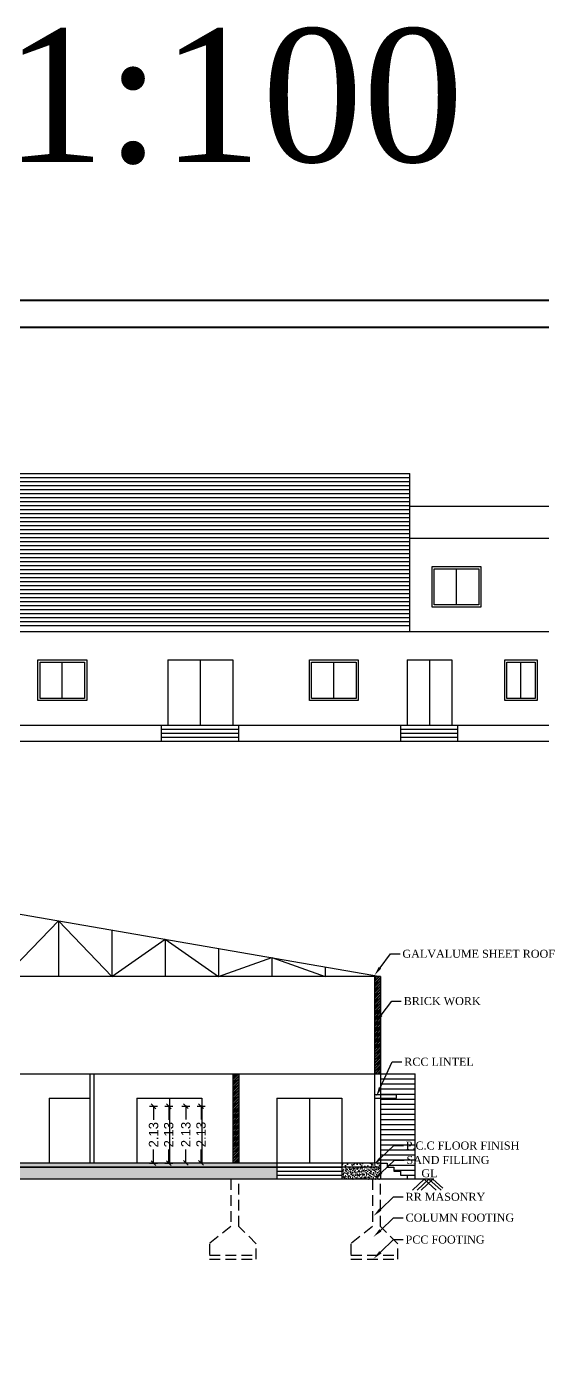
# Model space of a CAD drawing. Header units: metres. Extents: x 7359 to 7957, y 2407 to 2751.
# Drawn here: x 7801.25 to 7820.58, y 2486.7 to 2536.39 of the extents above; entities that cross this region are included whole.
import ezdxf
from ezdxf import colors
from ezdxf.entities.mleader import LeaderData, LeaderLine
from ezdxf.math import Vec2, Vec3

# ---------------------------------------------------------------- set-up
doc = ezdxf.new("R2010")
doc.units = ezdxf.units.M
doc.header["$MEASUREMENT"] = 0
doc.linetypes.add('DASHED', pattern=[0.75, 0.5, -0.25])
doc.layers.add('BLK_1_FLR_0_WC_BATH_HT', color=223, linetype='Continuous')
doc.styles.get("Standard").update_dxf_attribs({"font": 'arial.ttf', "height": 0.35})
doc.dimstyles.new('STANDARD$0', dxfattribs={"dimtxt": 0.25, "dimasz": 0.18, "dimexe": 0.15, "dimexo": 0.15, "dimgap": 0.1, "dimtad": 0, "dimzin": 0, "dimdsep": 46, "dimtxsty": 'Standard', "dimblk": 'OBLIQUE', "dimcen": 0.0625, "dimdle": 0.02, "dimadec": 0, "dimazin": 0, "dimtfac": 1, "dimtix": 1, "dimtofl": 0, "dimtmove": 2, "dimatfit": 3, "dimldrblk": 'OBLIQUE', "dimfxl": 0, "dimtolj": 1, "dimtzin": 0, "dimarcsym": 0})
pattern_1 = [(50, (-5223.04278, -1873.21812), (0.358630091, -0.0313760675), [0.0375, -0.4125]), (355, (-5223.04278, -1873.21812), (-0.069375667, 0.376096067), [0.03, -0.33]), (100.4514445, (-5223.0129, -1873.22073), (0.289254423, 0.3447199955), [0.031870096, -0.350571056]), (46.1842, (-5223.04278, -1873.1181), (0.533620665, -0.08275964), [0.05625, -0.61875]), (96.6356355, (-5222.9983, -1873.125), (0.467330973, 0.4870593), [0.04780517, -0.52585688]), (351.184164, (-5223.0428, -1873.1181), (0.467330973, 0.4870593), [0.045, -0.495]), (21, (-5222.99278, -1873.14312), (0.298453526, -0.2013094453), [0.0375, -0.4125]), (326, (-5222.99278, -1873.14312), (0.121657666, 0.362575023), [0.03, -0.33]), (71.4514447, (-5222.9679, -1873.1599), (0.420111188, 0.161265576), [0.031870095, -0.350571056]), (37.5, (-5223.04278, -1873.21812), (0.0060799277, 0.1664469269), [0, -0.326, 0, -0.335, 0, -0.33125]), (7.5, (-5223.04278, -1873.21812), (0.1315347687, 0.197205856), [0, -0.191, 0, -0.3185, 0, -0.12625]), (327.5, (-5223.15428, -1873.21812), (0.2669112181, -0.0112774359), [0, -0.125, 0, -0.39, 0, -0.5175]), (317.5, (-5223.20428, -1873.21812), (0.2915930847, 0.050052491), [0, -0.1625, 0, -0.259, 0, -0.3675])]
pattern_2 = [(37.5, (-5223.042775, -1873.21812), (-0.0031496679, 0.09634118845), [0, -0.076, 0, -0.085, 0, -0.08125]), (7.5, (-5223.04278, -1873.21812), (0.0884888353, 0.1411073033), [0, -0.041, 0, -0.0685, 0, -0.02625]), (327.5, (-5223.104275, -1873.21812), (0.1557070931, 0.0002829527), [0, -0.025, 0, -0.09, 0, -0.1175]), (317.5, (-5223.10428, -1873.21812), (0.1503063302, 0.0438837782), [0, -0.0125, 0, -0.059, 0, -0.0675])]

# ---------------------------------------------------------------- blocks, each defined once
blk = doc.blocks.new('_Oblique')
at = {"color": 0, "lineweight": -2}
blk.add_line((-0.5, -0.5), (0.5, 0.5), dxfattribs=at)
blk = doc.blocks.new('*D72')
at = {"layer": 'BLK_1_FLR_0_WC_BATH_HT', "color": 0, "lineweight": -2}
for p, q in [((7807.637, 2495.932), (7807.937, 2495.932)), ((7807.787, 2495.952), (7807.787, 2495.425)), ((7807.787, 2493.782), (7807.787, 2494.31)), ((7807.637, 2493.802), (7807.937, 2493.802))]:
    blk.add_line(p, q, dxfattribs=at)
at = {"layer": 'Defpoints', "color": 0}
for p in [(7807.398, 2495.932), (7807.787, 2495.932), (7807.398, 2493.802)]:
    blk.add_point(p, dxfattribs=at)
at = {"layer": 'BLK_1_FLR_0_WC_BATH_HT', "color": 0, "lineweight": -2, "xscale": 0.18, "yscale": 0.18, "zscale": 0.18}
for p, rotation in [((7807.787, 2495.932), 90), ((7807.787, 2493.802), 270)]:
    blk.add_blockref('_Oblique', p, dxfattribs=dict(at, rotation=rotation))
at = {"layer": 'BLK_1_FLR_0_WC_BATH_HT', "color": 0, "insert": (7807.787, 2494.867), "char_height": 0.35, "attachment_point": 5, "rotation": 90}
blk.add_mtext('\\A1;2.13', dxfattribs=at)
blk = doc.blocks.new('*D73')
at = {"layer": 'BLK_1_FLR_0_WC_BATH_HT', "color": 0, "lineweight": -2}
for p, q in [((7807.069, 2495.932), (7807.369, 2495.932)), ((7807.219, 2495.952), (7807.219, 2495.425)), ((7807.219, 2493.782), (7807.219, 2494.31)), ((7807.069, 2493.802), (7807.369, 2493.802))]:
    blk.add_line(p, q, dxfattribs=at)
at = {"layer": 'Defpoints', "color": 0}
for p in [(7806.83, 2495.932), (7807.219, 2495.932), (7806.83, 2493.802)]:
    blk.add_point(p, dxfattribs=at)
at = {"layer": 'BLK_1_FLR_0_WC_BATH_HT', "color": 0, "lineweight": -2, "xscale": 0.18, "yscale": 0.18, "zscale": 0.18}
for p, rotation in [((7807.219, 2495.932), 90), ((7807.219, 2493.802), 270)]:
    blk.add_blockref('_Oblique', p, dxfattribs=dict(at, rotation=rotation))
at = {"layer": 'BLK_1_FLR_0_WC_BATH_HT', "color": 0, "insert": (7807.219, 2494.867), "char_height": 0.35, "attachment_point": 5, "rotation": 90}
blk.add_mtext('\\A1;2.13', dxfattribs=at)
blk = doc.blocks.new('*D74')
at = {"layer": 'BLK_1_FLR_0_WC_BATH_HT', "color": 0, "lineweight": -2}
for p, q in [((7806.427, 2495.923), (7806.727, 2495.923)), ((7806.577, 2495.943), (7806.577, 2495.416)), ((7806.577, 2493.773), (7806.577, 2494.301)), ((7806.427, 2493.793), (7806.727, 2493.793))]:
    blk.add_line(p, q, dxfattribs=at)
at = {"layer": 'Defpoints', "color": 0}
for p in [(7806.187, 2495.923), (7806.577, 2495.923), (7806.187, 2493.793)]:
    blk.add_point(p, dxfattribs=at)
at = {"layer": 'BLK_1_FLR_0_WC_BATH_HT', "color": 0, "lineweight": -2, "xscale": 0.18, "yscale": 0.18, "zscale": 0.18}
for p, rotation in [((7806.577, 2495.923), 90), ((7806.577, 2493.793), 270)]:
    blk.add_blockref('_Oblique', p, dxfattribs=dict(at, rotation=rotation))
at = {"layer": 'BLK_1_FLR_0_WC_BATH_HT', "color": 0, "insert": (7806.577, 2494.858), "char_height": 0.35, "attachment_point": 5, "rotation": 90}
blk.add_mtext('\\A1;2.13', dxfattribs=at)
blk = doc.blocks.new('*D75')
at = {"layer": 'BLK_1_FLR_0_WC_BATH_HT', "color": 0, "lineweight": -2}
for p, q in [((7805.859, 2495.923), (7806.159, 2495.923)), ((7806.009, 2495.943), (7806.009, 2495.416)), ((7806.009, 2493.773), (7806.009, 2494.301)), ((7805.859, 2493.793), (7806.159, 2493.793))]:
    blk.add_line(p, q, dxfattribs=at)
at = {"layer": 'Defpoints', "color": 0}
for p in [(7805.619, 2495.923), (7806.009, 2495.923), (7805.619, 2493.793)]:
    blk.add_point(p, dxfattribs=at)
at = {"layer": 'BLK_1_FLR_0_WC_BATH_HT', "color": 0, "lineweight": -2, "xscale": 0.18, "yscale": 0.18, "zscale": 0.18}
for p, rotation in [((7806.009, 2495.923), 90), ((7806.009, 2493.793), 270)]:
    blk.add_blockref('_Oblique', p, dxfattribs=dict(at, rotation=rotation))
at = {"layer": 'BLK_1_FLR_0_WC_BATH_HT', "color": 0, "insert": (7806.009, 2494.858), "char_height": 0.35, "attachment_point": 5, "rotation": 90}
blk.add_mtext('\\A1;2.13', dxfattribs=at)

msp = doc.modelspace()

# ---------------------------------------------------------------- hatches: boundary and pattern name
h = msp.add_hatch()
h.set_pattern_fill('ANSI32', color=256, scale=0.2)
h.set_pattern_definition([(45, (-5223.042775, -1873.21812), (-0.0530330086, 0.0530330086), []), (45, (-5223.00742, -1873.21812), (-0.0530330086, 0.0530330086), [])])
h.paths.add_polyline_path([(7814.50996, 2500.79309), (7814.2814, 2500.79309), (7814.2814, 2497.14309), (7814.50996, 2497.14309)])
h = msp.add_hatch()
h.set_pattern_fill('ANSI32', color=256, scale=0.2)
h.set_pattern_definition([(45, (-5272.60645, -1860.27791), (-0.0530330086, 0.0530330086), []), (45, (-5272.571095, -1860.27791), (-0.0530330086, 0.0530330086), [])])
h.paths.add_polyline_path([(7809.20244, 2497.14309), (7808.97389, 2497.14309), (7808.97389, 2493.79309), (7809.20244, 2493.79309)])
h = msp.add_hatch()
h.set_pattern_fill('AR-CONC', color=256, scale=0.05)
h.set_pattern_definition(pattern_1)
h.paths.add_polyline_path([(7779.89829, 2493.79309), (7779.89829, 2493.64309), (7810.62455, 2493.64309), (7810.62455, 2493.79309)])
h = msp.add_hatch()
h.set_pattern_fill('AR-SAND', color=256, scale=0.05)
h.set_pattern_definition(pattern_2)
h.paths.add_polyline_path([(7810.62455, 2493.19309), (7810.62455, 2493.64309), (7786.37252, 2493.64309), (7786.37534, 2493.19309)])
h = msp.add_hatch()
h.set_pattern_fill('AR-CONC', color=256, scale=0.05)
h.set_pattern_definition(pattern_1)
h.paths.add_polyline_path([(7814.50996, 2493.64309), (7814.50996, 2493.79309), (7813.06245, 2493.79309), (7813.06245, 2493.64309)])
h = msp.add_hatch()
h.set_pattern_fill('AR-SAND', color=256, scale=0.05)
h.set_pattern_definition(pattern_2)
h.paths.add_polyline_path([(7814.50996, 2493.19309), (7814.50996, 2493.64309), (7813.06245, 2493.64309), (7813.06245, 2493.19309)])

# ---------------------------------------------------------------- linework, layer by layer
for p, q in [((7773.09417, 2519.6444), (7815.61245, 2519.6444)), ((7773.09417, 2519.4944), (7815.61245, 2519.4944)), ((7773.09417, 2519.3444), (7815.61245, 2519.3444)), ((7773.09417, 2519.1944), (7815.61245, 2519.1944)), ((7815.61245, 2513.7144), (7815.61245, 2519.6444)), ((7773.09417, 2519.0444), (7815.61245, 2519.0444)), ((7773.09417, 2518.8944), (7815.61245, 2518.8944)), ((7773.09417, 2518.7444), (7815.61245, 2518.7444)), ((7773.09417, 2518.5944), (7815.61245, 2518.5944)), ((7773.09417, 2518.4444), (7815.61245, 2518.4444)), ((7773.09417, 2518.2944), (7815.61245, 2518.2944)), ((7815.61245, 2518.4144), (7826.39787, 2518.4144)), ((7773.09417, 2518.1444), (7815.61245, 2518.1444)), ((7773.09417, 2517.9944), (7815.61245, 2517.9944)), ((7773.09417, 2517.8444), (7815.61245, 2517.8444)), ((7773.09417, 2517.6944), (7815.61245, 2517.6944)), ((7773.09417, 2517.5444), (7815.61245, 2517.5444)), ((7773.09417, 2517.3944), (7815.61245, 2517.3944)), ((7773.09417, 2517.2444), (7815.61245, 2517.2444)), ((7815.61245, 2517.2144), (7826.39787, 2517.2144)), ((7773.09417, 2517.0944), (7815.61245, 2517.0944)), ((7773.09417, 2516.9444), (7815.61245, 2516.9444)), ((7773.09417, 2516.7944), (7815.61245, 2516.7944)), ((7773.09417, 2516.6444), (7815.61245, 2516.6444)), ((7773.09417, 2516.4944), (7815.61245, 2516.4944)), ((7773.09417, 2516.3444), (7815.61245, 2516.3444)), ((7773.09417, 2516.1944), (7815.61245, 2516.1944)), ((7773.09417, 2516.0444), (7815.61245, 2516.0444)), ((7773.09417, 2515.8944), (7815.61245, 2515.8944)), ((7773.09417, 2515.7444), (7815.61245, 2515.7444)), ((7817.35288, 2514.7144), (7817.35288, 2516.0744)), ((7773.09417, 2515.5944), (7815.61245, 2515.5944)), ((7773.09417, 2515.4444), (7815.61245, 2515.4444)), ((7773.09417, 2515.2944), (7815.61245, 2515.2944)), ((7773.09417, 2515.1444), (7815.61245, 2515.1444)), ((7773.09417, 2514.9944), (7815.61245, 2514.9944)), ((7773.09417, 2514.8444), (7815.61245, 2514.8444)), ((7773.09417, 2514.6944), (7815.61245, 2514.6944)), ((7773.09417, 2514.5444), (7815.61245, 2514.5444)), ((7773.09417, 2514.3944), (7815.61245, 2514.3944)), ((7773.09417, 2514.2444), (7815.61245, 2514.2444)), ((7773.09417, 2514.0944), (7815.61245, 2514.0944)), ((7773.09417, 2513.9444), (7815.61245, 2513.9444)), ((7773.09417, 2513.7144), (7826.39787, 2513.7144)), ((7802.59024, 2511.2144), (7802.59024, 2512.5744)), ((7806.53913, 2512.6544), (7808.97703, 2512.6544)), ((7806.53913, 2512.6544), (7806.53913, 2510.2144)), ((7807.75808, 2512.6544), (7807.75808, 2510.2144)), ((7808.97703, 2512.6544), (7808.97703, 2510.2144)), ((7812.76086, 2511.2144), (7812.76086, 2512.5744)), ((7815.50349, 2512.6544), (7817.17955, 2512.6544)), ((7815.50349, 2512.6544), (7815.50349, 2510.2144)), ((7816.34152, 2512.6544), (7816.34152, 2510.2144)), ((7817.17955, 2512.6544), (7817.17955, 2510.2144)), ((7819.76982, 2511.2144), (7819.76982, 2512.5744)), ((7773.09417, 2510.2144), (7826.39787, 2510.2144)), ((7806.31058, 2509.6144), (7806.31058, 2510.2144)), ((7809.20558, 2509.6144), (7809.20558, 2510.2144)), ((7815.27494, 2509.6144), (7815.27494, 2510.2144)), ((7817.4081, 2509.6144), (7817.4081, 2510.2144)), ((7806.31058, 2510.0644), (7809.20558, 2510.0644)), ((7806.31058, 2509.9144), (7809.20558, 2509.9144)), ((7806.31058, 2509.7644), (7809.20558, 2509.7644)), ((7815.27494, 2510.0644), (7817.4081, 2510.0644)), ((7815.27494, 2509.9144), (7817.4081, 2509.9144)), ((7815.27494, 2509.7644), (7817.4081, 2509.7644)), ((7771.09417, 2509.6144), (7828.39787, 2509.6144)), ((7800.44124, 2503.22309), (7814.50996, 2500.79309)), ((7800.44124, 2500.79309), (7802.44124, 2502.87764)), ((7802.44124, 2502.87764), (7802.44124, 2500.79309)), ((7802.44124, 2502.87764), (7804.44124, 2500.79309)), ((7804.44124, 2502.53219), (7804.44124, 2500.79309)), ((7804.44124, 2500.79309), (7806.44124, 2502.18675)), ((7806.44124, 2502.18675), (7806.44124, 2500.79309)), ((7806.44124, 2502.18675), (7808.44124, 2500.79309)), ((7808.44124, 2501.8413), (7808.44124, 2500.79309)), ((7808.44124, 2500.79309), (7810.44124, 2501.49585)), ((7810.44124, 2501.49585), (7810.44124, 2500.79309)), ((7810.44124, 2501.49585), (7812.44124, 2500.79309)), ((7814.50996, 2500.79309), (7786.37252, 2500.79309)), ((7812.44124, 2501.1504), (7812.44124, 2500.79309)), ((7814.2814, 2500.83256), (7814.2814, 2493.79309)), ((7814.50996, 2500.79309), (7814.50996, 2493.19309)), ((7786.37252, 2497.14309), (7814.50996, 2497.14309)), ((7803.61559, 2497.14309), (7803.61559, 2493.79309)), ((7803.76796, 2497.14309), (7803.76796, 2493.79309)), ((7808.97389, 2497.14309), (7808.97389, 2493.79309)), ((7809.20244, 2497.14309), (7809.20244, 2493.79309)), ((7814.50996, 2497.14309), (7815.81103, 2497.14309)), ((7814.50996, 2496.95309), (7815.81103, 2496.95309)), ((7815.81103, 2493.19309), (7815.81103, 2497.14309)), ((7814.50996, 2496.35309), (7814.2814, 2496.35309)), ((7814.50996, 2496.76309), (7815.81103, 2496.76309)), ((7814.50996, 2496.57309), (7815.81103, 2496.57309)), ((7814.50996, 2496.38309), (7815.81103, 2496.38309)), ((7815.10996, 2496.35309), (7814.50996, 2496.35309)), ((7815.10996, 2496.23309), (7815.10996, 2496.35309)), ((7802.0919, 2496.23309), (7802.0919, 2493.79309)), ((7802.0919, 2496.23309), (7803.61559, 2496.23309)), ((7803.61559, 2496.23309), (7803.61559, 2493.79309)), ((7805.38053, 2496.23309), (7805.38053, 2493.79309)), ((7805.38053, 2496.23309), (7807.81843, 2496.23309)), ((7806.59948, 2496.23309), (7806.59948, 2493.79309)), ((7807.81843, 2496.23309), (7807.81843, 2493.79309)), ((7810.62455, 2496.23309), (7810.62455, 2493.79309)), ((7810.62455, 2496.23309), (7813.06245, 2496.23309)), ((7811.8435, 2496.23309), (7811.8435, 2493.79309)), ((7813.06245, 2496.23309), (7813.06245, 2493.79309)), ((7814.2814, 2496.23309), (7814.50996, 2496.23309)), ((7814.50996, 2496.23309), (7815.10996, 2496.23309)), ((7814.50996, 2496.19309), (7815.81103, 2496.19309)), ((7814.50996, 2496.00309), (7815.81103, 2496.00309)), ((7814.50996, 2495.81309), (7815.81103, 2495.81309)), ((7814.50996, 2495.62309), (7815.81103, 2495.62309)), ((7814.50996, 2495.43309), (7815.81103, 2495.43309)), ((7814.50996, 2495.24309), (7815.81103, 2495.24309)), ((7814.50996, 2495.05309), (7815.81103, 2495.05309)), ((7814.50996, 2494.86309), (7815.81103, 2494.86309)), ((7814.50996, 2494.67309), (7815.81103, 2494.67309)), ((7814.50996, 2494.48309), (7815.81103, 2494.48309)), ((7814.50996, 2494.29309), (7815.81103, 2494.29309)), ((7814.50996, 2494.10309), (7815.81103, 2494.10309)), ((7814.50996, 2493.91309), (7815.81103, 2493.91309)), ((7814.50996, 2493.79309), (7779.66829, 2493.79309)), ((7814.50996, 2493.64309), (7779.66829, 2493.64309)), ((7810.62455, 2493.79309), (7810.62455, 2493.19309)), ((7810.62455, 2493.64309), (7813.06245, 2493.64309)), ((7810.62455, 2493.49309), (7813.06245, 2493.49309)), ((7810.62455, 2493.34309), (7813.06245, 2493.34309)), ((7813.06245, 2493.79309), (7813.06245, 2493.19309)), ((7814.75996, 2493.72309), (7815.81103, 2493.72309)), ((7815.00996, 2493.53309), (7815.81103, 2493.53309)), ((7815.25996, 2493.34309), (7815.81103, 2493.34309)), ((7816.50996, 2493.19309), (7777.66829, 2493.19309))]:
    msp.add_line(p, q)
at = {"linetype": 'DASHED', "ltscale": 0.8}
for p, q in [((7808.09732, 2490.34309), (7809.85592, 2490.34309)), ((7813.40344, 2490.34309), (7815.16204, 2490.34309))]:
    msp.add_line(p, q, dxfattribs=at)
at = {"lineweight": 40}
for points in [[(7849.72809, 2526.13212), (7849.72809, 2443.13212), (7762.85815, 2443.13212), (7762.85815, 2526.13212)], [(7848.72809, 2525.13212), (7848.72809, 2444.13212), (7763.85815, 2444.13212), (7763.85815, 2525.13212)]]:
    msp.add_lwpolyline(points, close=True, dxfattribs=at)
for points in [[(7816.43867, 2516.1544), (7818.2671, 2516.1544), (7818.2671, 2514.6344), (7816.43867, 2514.6344)], [(7816.51867, 2516.0744), (7818.1871, 2516.0744), (7818.1871, 2514.7144), (7816.51867, 2514.7144)], [(7801.67602, 2512.6544), (7803.50445, 2512.6544), (7803.50445, 2511.1344), (7801.67602, 2511.1344)], [(7801.75602, 2512.5744), (7803.42445, 2512.5744), (7803.42445, 2511.2144), (7801.75602, 2511.2144)], [(7811.84664, 2512.6544), (7813.67507, 2512.6544), (7813.67507, 2511.1344), (7811.84664, 2511.1344)], [(7811.92664, 2512.5744), (7813.59507, 2512.5744), (7813.59507, 2511.2144), (7811.92664, 2511.2144)], [(7819.16035, 2512.6544), (7820.3793, 2512.6544), (7820.3793, 2511.1344), (7819.16035, 2511.1344)], [(7819.24035, 2512.5744), (7820.2993, 2512.5744), (7820.2993, 2511.2144), (7819.24035, 2511.2144)], [(7786.37534, 2493.19309), (7786.37252, 2493.64309), (7810.62455, 2493.64309), (7810.62455, 2493.19309)]]:
    msp.add_lwpolyline(points, close=True)
for points in [[(7814.50996, 2493.79309), (7814.75996, 2493.79309), (7814.75996, 2493.64309), (7815.00996, 2493.64309), (7815.00996, 2493.49309), (7815.25996, 2493.49309), (7815.25996, 2493.34309), (7815.50996, 2493.34309), (7815.50996, 2493.19309)], [(7815.70239, 2492.78594), (7816.14098, 2493.19309), (7816.59896, 2492.77868)], [(7815.8794, 2492.78594), (7816.31798, 2493.19309), (7816.77596, 2492.77868)], [(7816.02671, 2492.78594), (7816.4653, 2493.19309), (7816.83762, 2492.85619)]]:
    msp.add_lwpolyline(points)
at = {"linetype": 'DASHED', "ltscale": 0.8}
for points in [[(7808.90049, 2493.19309), (7808.90049, 2491.41309), (7808.09732, 2490.77309), (7808.09732, 2490.19309), (7809.85592, 2490.19309), (7809.85592, 2490.77309), (7809.20522, 2491.41309), (7809.20522, 2493.19309)], [(7814.20661, 2493.19309), (7814.20661, 2491.41309), (7813.40344, 2490.77309), (7813.40344, 2490.19309), (7815.16204, 2490.19309), (7815.16204, 2490.77309), (7814.51134, 2491.41309), (7814.51134, 2493.19309)]]:
    msp.add_lwpolyline(points, dxfattribs=at)

# ---------------------------------------------------------------- texts
at = {"attachment_point": 1}
for s, width, insert, char_height in [('{\\fTimes New Roman|b0|i0|c0|p18;A0 - 1:100}', 51.1726844, (7784.89939, 2536.31613), 5), ('{\\fTimes New Roman|b0|i0|c0|p18;GL}', 0.5839661, (7816.04015, 2493.56636), 0.3)]:
    msp.add_mtext_dynamic_manual_height_columns(s, width=width, gutter_width=1, heights=[0], dxfattribs=dict(at, insert=insert, char_height=char_height))

# ---------------------------------------------------------------- dimensions: what is measured, and where the dimension line sits
at = {"layer": 'BLK_1_FLR_0_WC_BATH_HT', "color": 2}
for p1, p2, picture, middle in [((7805.61937, 2493.79309), (7805.61937, 2495.92309), '*D75', (7806.0089, 2494.85809)), ((7806.82985, 2493.80245), (7806.82985, 2495.93245), '*D73', (7807.21937, 2494.86745))]:
    dim = msp.add_aligned_dim(p1=p1, p2=p2, distance=-0.38953, dimstyle='STANDARD$0', dxfattribs=at)
    dim.commit()
    dim.dimension.update_dxf_attribs({"geometry": picture, "text_midpoint": middle})
at = {"layer": 'BLK_1_FLR_0_WC_BATH_HT', "color": 1}
for p1, p2, picture, middle in [((7806.18734, 2493.79309), (7806.18734, 2495.92309), '*D74', (7806.57687, 2494.85809)), ((7807.39782, 2493.80245), (7807.39782, 2495.93245), '*D72', (7807.78735, 2494.86745))]:
    dim = msp.add_aligned_dim(p1=p1, p2=p2, distance=-0.38953, dimstyle='STANDARD$0', dxfattribs=at)
    dim.commit()
    dim.dimension.update_dxf_attribs({"geometry": picture, "text_midpoint": middle})

# ---------------------------------------------------------------- leaders
ml = msp.add_multileader_mtext('Standard')
ml.set_content('{\\fTimes New Roman|b0|i0|c0|p18;GALVALUME SHEET ROOF}', color=256)
ml.set_leader_properties()
ml.build(insert=Vec2(0, 0))
ml.multileader.update_dxf_attribs({"dogleg_length": 0.36, "arrow_head_size": 0.35})
ctx = ml.context
ctx.base_point, ctx.char_height, ctx.arrow_head_size, ctx.landing_gap_size, ctx.plane_origin = Vec3(7815.24003, 2501.63802), 0.3, 0.35, 0.09, Vec3(7814.2814, 2500.83256)
notes = []
notes.append((ctx, [(0, (1, 1, 0), (7814.88003, 2501.63802), (1, 0), 0.36, [(0, [(7814.2814, 2500.83256)], 0, [])])]))
ctx.mtext.insert, ctx.mtext.flow_direction = Vec3(7815.33003, 2501.79148), 5
ml = msp.add_multileader_mtext('Standard')
ml.set_content('{\\fTimes New Roman|b0|i0|c0|p18;BRICK WORK}', color=256)
ml.set_leader_properties()
ml.build(insert=Vec2(0, 0))
ml.multileader.update_dxf_attribs({"dogleg_length": 0.36, "arrow_head_size": 0.35})
ctx = ml.context
ctx.base_point, ctx.char_height, ctx.arrow_head_size, ctx.landing_gap_size, ctx.plane_origin = Vec3(7815.28832, 2499.86598), 0.3, 0.35, 0.09, Vec3(7814.32969, 2499.06053)
notes.append((ctx, [(0, (1, 1, 0), (7814.92832, 2499.86598), (1, 0), 0.36, [(0, [(7814.32969, 2499.06053)], 0, [])])]))
ctx.mtext.insert, ctx.mtext.flow_direction = Vec3(7815.37832, 2500.01933), 5
ml = msp.add_multileader_mtext('Standard')
ml.set_content('{\\fTimes New Roman|b0|i0|c0|p18;RCC LINTEL}', color=256)
ml.set_leader_properties()
ml.build(insert=Vec2(0, 0))
ml.multileader.update_dxf_attribs({"dogleg_length": 0.36, "arrow_head_size": 0.35})
ctx = ml.context
ctx.base_point, ctx.char_height, ctx.arrow_head_size, ctx.landing_gap_size, ctx.plane_origin = Vec3(7815.30953, 2497.59152), 0.3, 0.35, 0.09, Vec3(7814.35091, 2496.29341)
notes.append((ctx, [(0, (1, 1, 0), (7814.94953, 2497.59152), (1, 0), 0.36, [(0, [(7814.35091, 2496.29341)], 0, [])])]))
ctx.mtext.insert, ctx.mtext.flow_direction = Vec3(7815.39953, 2497.74487), 5
ml = msp.add_multileader_mtext('Standard')
ml.set_content('{\\fTimes New Roman|b0|i0|c0|p18;P.C.C FLOOR FINISH}', color=256)
ml.set_leader_properties()
ml.build(insert=Vec2(0, 0))
ml.multileader.update_dxf_attribs({"dogleg_length": 0.36, "arrow_head_size": 0.35})
ctx = ml.context
ctx.base_point, ctx.char_height, ctx.arrow_head_size, ctx.landing_gap_size, ctx.plane_origin = Vec3(7815.36442, 2494.44999), 0.3, 0.35, 0.09, Vec3(7814.98103, 2493.73432)
notes.append((ctx, [(0, (1, 1, 0), (7815.00442, 2494.44999), (1, 0), 0.36, [(0, [(7814.25576, 2493.73432)], 0, [])])]))
ctx.mtext.insert, ctx.mtext.width, ctx.mtext.flow_direction = Vec3(7815.45442, 2494.60334), 4.346994, 5
ml = msp.add_multileader_mtext('Standard')
ml.set_content('{\\fTimes New Roman|b0|i0|c0|p18;SAND FILLING}', color=256)
ml.set_leader_properties()
ml.build(insert=Vec2(0, 0))
ml.multileader.update_dxf_attribs({"dogleg_length": 0.36, "arrow_head_size": 0.35})
ctx = ml.context
ctx.base_point, ctx.char_height, ctx.arrow_head_size, ctx.landing_gap_size, ctx.plane_origin = Vec3(7815.3928, 2493.90876), 0.3, 0.35, 0.09, Vec3(7815.00941, 2493.19309)
notes.append((ctx, [(0, (1, 1, 0), (7815.0328, 2493.90876), (1, 0), 0.36, [(0, [(7814.28414, 2493.19309)], 0, [])])]))
ctx.mtext.insert, ctx.mtext.width, ctx.mtext.flow_direction = Vec3(7815.4828, 2494.06211), 3.5505849, 5
ml = msp.add_multileader_mtext('Standard')
ml.set_content('{\\fTimes New Roman|b0|i0|c0|p18;RR MASONRY}', color=256)
ml.set_leader_properties()
ml.build(insert=Vec2(0, 0))
ml.multileader.update_dxf_attribs({"dogleg_length": 0.36, "arrow_head_size": 0.35})
ctx = ml.context
ctx.base_point, ctx.char_height, ctx.arrow_head_size, ctx.landing_gap_size, ctx.plane_origin = Vec3(7815.3588, 2492.52902), 0.3, 0.35, 0.09, Vec3(7814.97541, 2491.81335)
notes.append((ctx, [(0, (1, 1, 0), (7814.9988, 2492.52902), (1, 0), 0.36, [(0, [(7814.25015, 2491.81335)], 0, [])])]))
ctx.mtext.insert, ctx.mtext.width, ctx.mtext.flow_direction = Vec3(7815.4488, 2492.68238), 2.9134542, 5
ml = msp.add_multileader_mtext('Standard')
ml.set_content('{\\fTimes New Roman|b0|i0|c0|p18;COLUMN FOOTING}', color=256)
ml.set_leader_properties()
ml.build(insert=Vec2(0, 0))
ml.multileader.update_dxf_attribs({"dogleg_length": 0.36, "arrow_head_size": 0.35})
ctx = ml.context
ctx.base_point, ctx.char_height, ctx.arrow_head_size, ctx.landing_gap_size, ctx.plane_origin = Vec3(7815.3588, 2491.74865), 0.3, 0.35, 0.09, Vec3(7814.97541, 2491.03298)
notes.append((ctx, [(0, (1, 1, 0), (7814.9988, 2491.74865), (1, 0), 0.36, [(0, [(7814.25015, 2491.03298)], 0, [])])]))
ctx.mtext.insert, ctx.mtext.width, ctx.mtext.flow_direction = Vec3(7815.4488, 2491.90211), 3.9711327, 5
ml = msp.add_multileader_mtext('Standard')
ml.set_content('{\\fTimes New Roman|b0|i0|c0|p18;PCC FOOTING}', color=256)
ml.set_leader_properties()
ml.build(insert=Vec2(0, 0))
ml.multileader.update_dxf_attribs({"dogleg_length": 0.36, "arrow_head_size": 0.35})
ctx = ml.context
ctx.base_point, ctx.char_height, ctx.arrow_head_size, ctx.landing_gap_size, ctx.plane_origin = Vec3(7815.3588, 2490.92653), 0.3, 0.35, 0.09, Vec3(7814.97541, 2490.21085)
notes.append((ctx, [(0, (1, 1, 0), (7814.9988, 2490.92653), (1, 0), 0.36, [(0, [(7814.25015, 2490.21085)], 0, [])])]))
ctx.mtext.insert, ctx.mtext.width, ctx.mtext.flow_direction = Vec3(7815.4488, 2491.07988), 2.8887967, 5
for ctx, leaders in notes:
    for number, flags, end, landing, length, lines in leaders:
        leader = LeaderData()
        leader.index, (leader.has_last_leader_line, leader.has_dogleg_vector, leader.attachment_direction) = number, flags
        leader.last_leader_point, leader.dogleg_vector, leader.dogleg_length = Vec3(end), Vec3(landing), length
        for number, points, colour, breaks in lines:
            line = LeaderLine()
            line.index, line.vertices, line.color, line.breaks = number, Vec3.list(points), colors.encode_raw_color(colour), breaks
            leader.lines.append(line)
        ctx.leaders.append(leader)

doc.saveas('drawing.dxf')
